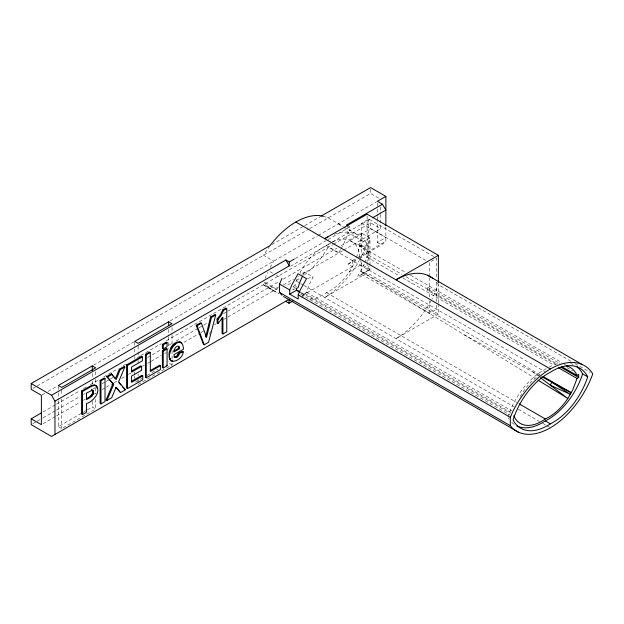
<?xml version="1.0" encoding="UTF-8"?>
<svg xmlns="http://www.w3.org/2000/svg" width="624" height="624" viewBox="0 0 624 624"><rect width="100%" height="100%" fill="white"/><g stroke="black" fill="none" stroke-linecap="round" stroke-linejoin="round"><path stroke-width="0.47" stroke-dasharray="3.12 2.34" d="M436.683 305.378L436.683 309.223L429.382 313.435L361.507 274.24L361.507 261.596M361.507 257.798L361.507 223.298L368.8 219.086L434.164 256.823M364.198 264.194L357.404 277.009L369.993 269.342L369.993 266.495M369.993 265.543L369.993 237.994L361.507 233.095L349.019 240.014A42.674 24.64 -60 0 0 330.767 242.869M429.382 313.435L429.382 300.901M429.382 297.047L429.382 277.664M429.382 276.713L429.382 262.486L436.683 258.274L436.683 278.46M361.507 233.095C360.188 246.823 357.022 260.692 349.019 272.165A42.674 24.64 -60 0 1 326.477 292.617A42.674 24.64 -60 0 1 308.209 299.044M209.68 334.269L210.67 330.502M294.707 288.818L293.046 289.778L293.046 286.642L294.84 285.605L295.511 283.296A42.674 24.64 -60 0 1 298.28 276.214M301.532 297.133L304.84 295.222L304.84 293.452L306.641 292.414L307.304 290.113A42.674 24.64 -60 0 1 313.178 276.994L304.691 272.095L300.55 273.125M360.017 257.002L358.714 250.489A42.674 24.64 -60 0 0 353.839 242.869L349.019 240.014C355.072 244.156 363.87 246.16 366.499 253.921L368.293 252.884L368.293 256.019L366.631 256.979L364.853 262.423M265.052 278.374L267.602 272.399M340.447 249.733L338.59 253.071L328.403 247.19L320.572 258.617A67.993 39.257 -60 0 1 304.45 274.934M340.915 248.898L343.699 243.89L348.442 232.799L344.885 228.587M411.224 283.709L411.575 283.078M270.106 267.517L273.663 261.16L263.484 255.278L269.623 246.316M363.347 248.914L365.687 245.708L361.093 246.878L362.053 245.357L359.666 245.911M360.188 246.215L360.859 245.63L361.093 246.878M352.357 260.598L352.357 266.682L348.114 264.233L352.357 260.598L356.546 258.18M358.168 258.43L381.623 244.889L385.866 241.254L385.866 226.652M349.019 272.165L361.507 264.443L369.993 269.342M271.861 244.569L303.833 226.106M304.676 225.623L321.508 215.904M32.885 388.424L36.247 386.482M37.089 385.999L308.872 229.078M309.707 228.595L370.586 193.456L380.773 199.329M42.221 394.789L44.749 393.331M48.118 391.388L57.369 386.045M93.561 365.149L133.957 341.827M170.149 320.931L317.366 235.927M318.209 235.443L376.615 201.731M295.183 258.547L327.202 240.053M328.045 239.569L349.955 226.918L349.955 230.841L371.662 218.306M290.472 266.269L331.64 242.502M332.475 242.018L348.442 232.799L367.107 243.578A67.993 39.257 -60 0 1 359.759 259.67M43.017 411.965L55.676 404.656M56.519 404.173L80.145 390.53M83.522 388.58L86.9 386.63M90.277 384.68L98.717 379.805M103.779 376.888L118.123 368.605M123.185 365.68L125.72 364.213M137.537 357.396L140.065 355.93M140.907 355.446L161.164 343.754M166.226 340.829L332.623 244.756M333.466 244.273L370.586 222.846L380.773 228.727L380.773 223.985M32.885 423.696L36.262 421.746M37.105 421.262L42.167 418.337M43.009 417.854L55.661 410.545M56.503 410.062L80.114 396.427M83.491 394.477L85.176 393.502M92.765 389.119L95.3 387.66M102.047 383.76L105.417 381.818M106.259 381.326L109.637 379.384M110.479 378.893L113.006 377.434M147.592 357.466L161.086 349.674M168.675 345.29L172.895 342.857M176.264 340.915L198.19 328.247M199.033 327.764L208.315 322.405M223.493 313.638L226.871 311.696M227.713 311.204L279.092 281.541M283.28 279.123L336.944 248.141M341.149 245.716L370.586 228.727L385.866 237.541L377.38 242.44L377.38 221.387M43.072 423.696L55.731 416.387M56.573 415.896L80.2 402.254M83.577 400.304L85.262 399.329M94.552 393.97L96.236 392.995M102.141 389.587L105.518 387.637M106.361 387.153L113.116 383.253M113.958 382.762L118.178 380.328M121.555 378.378L127.46 374.969M128.302 374.478L130.837 373.019M142.654 366.194L144.339 365.219M147.716 363.269L150.244 361.811M151.094 361.327L161.218 355.477M164.596 353.527L166.28 352.552M184.002 342.319L200.039 333.06M200.881 332.576L204.259 330.626M214.383 324.776L216.076 323.801M223.665 319.418L227.042 317.468M227.885 316.984L278.468 287.781M283.475 284.887L293.498 279.1M301.852 274.279L342.802 250.637M343.652 250.146L380.773 228.727M58.352 400.787L58.352 426.629L82.36 412.768M83.187 412.292L86.494 410.381M87.321 409.898L92.29 407.035L95.683 408.993L95.683 399.422M135.541 382.06L142.163 378.238M147.131 375.375L157.895 369.158M357.388 257.696L385.866 241.254M58.352 426.629L61.745 428.587L95.683 408.993M138.107 384.501L172.045 364.907L172.045 362.989M348.114 264.233L357.334 258.913M302.344 295.558L352.357 266.682M361.507 274.24L368.8 270.028L368.8 266.183M438.376 303.693L438.376 314.122L367.107 272.969L324.683 297.461A67.993 39.257 -60 0 0 359.299 260.497M555.937 364.354L427.69 290.308L427.69 287.173L429.382 286.198M427.69 290.308L429.382 289.333M438.376 314.122L395.951 338.614A67.993 39.257 -60 0 0 431.48 299.988M360.859 245.63L359.962 246.043L406.255 272.774M307.375 278.437L313.178 276.994M368.246 245.957L357.497 244.912L369.993 237.994L366.499 253.921L401.848 274.334M323.232 216.364L327.561 217.511L343.216 226.551M277.181 289.637L263.593 281.791L268.336 287.407L273.46 290.667L263.281 284.794L271.097 287.18A67.993 39.257 -60 0 0 278.881 287.032M464.326 334.87L539.339 375.453M361.507 223.298L426.028 260.551M377.38 242.44L381.623 244.889M347.919 225.748L349.955 226.918M344.042 227.027L356.405 234.164M570.859 361.218L438.376 284.723A67.993 39.257 -60 0 0 436.753 282.422M575.078 363.652L590.265 372.419M410.459 275.2L561.967 362.669M562.809 363.16L565.328 364.619M427.69 287.173L560.157 363.652M566.904 367.552L572.809 370.96M406.052 276.76L557.56 364.237M366.631 256.979L399.454 275.933M402.823 277.875L553.488 364.861M299.98 272.735A42.674 24.64 -60 0 1 326.477 245.591L545.282 371.92M540.111 374.743L360.828 271.237L534.706 378.136M326.477 292.617L516.672 402.425M299.957 283.187L295.831 280.808A67.993 39.257 -60 0 0 300.55 277.813M300.776 283.663L303.248 285.09M304.075 285.566L514.09 406.817M518.31 409.25L539.409 421.434M542.779 423.384L546.156 425.334M546.998 425.818L549.533 427.276M294.84 285.605L296.501 286.564M306.641 292.414L511.969 410.959M269.935 271.619L273.133 273.468M276.331 275.309L281.128 278.078M293.046 286.642L296.361 288.553M304.84 293.452L511.017 412.487M301.439 292.703L510.151 413.205M300.986 292.991L304.84 295.222M300.62 294.154L510.175 415.139M268.336 287.407L278.725 293.405M264.108 285.324L278.437 293.6M172.045 364.907L168.652 362.95L168.652 361.031M327.561 217.511L328.201 217.916M338.38 223.798L342.943 226.699M532.701 371.865L538.044 375.913M346.562 224.96L349.955 230.841M360.766 260.723L361.507 264.443M438.376 302.741L438.376 284.723A67.993 39.257 -60 0 1 431.925 299.161M436.683 282.305L436.683 301.532M380.773 206.918L380.773 213.556M380.773 214.5L380.773 223.033M377.38 203.206L377.38 207.987M377.38 208.946L377.38 215.647M377.38 216.606L377.38 220.428M370.586 189.251L370.586 193.456M370.586 222.846L370.586 228.727M368.8 219.086L368.8 262.337M367.107 216.083L367.107 261.596M367.107 262.54L367.107 272.969M172.045 327.584L172.045 334.285M172.045 335.236L172.045 343.855M172.045 350.548L172.045 359.167M168.652 329.456L168.652 336.149M168.652 337.108L168.652 348.59M138.107 346.219L138.107 356.749M138.107 360.578L138.107 363.449M138.107 373.971L138.107 375.89M138.107 379.712L138.107 382.582M134.714 342.35L134.714 345.22M134.714 349.05L134.714 352.872M134.714 356.702L134.714 358.613M134.714 372.013L134.714 374.884M134.714 375.843L134.714 378.713M95.683 371.67L95.683 375.5M95.683 379.33L95.683 384.111M95.683 387.941L95.683 393.682M92.29 373.542L92.29 377.372M92.29 381.194L92.29 384.064M92.29 401.294L92.29 407.035M61.745 390.312L61.745 395.093M61.745 398.923L61.745 428.587M58.352 386.435L58.352 392.176M58.352 393.136L58.352 399.836M290.644 283.483A67.993 39.257 -60 0 1 285.34 285.527M520.19 396.505A42.674 24.64 -60 0 1 537.74 376.319M538.418 375.835A42.674 24.64 -60 0 1 539.791 374.907M326.477 245.591A42.674 24.64 -60 0 1 329.901 243.36M507.952 416.988A54.428 31.426 -60 0 1 545.282 369.307A54.428 31.426 -60 0 1 548.379 367.458M549.151 367.045A54.428 31.426 -60 0 1 559.58 363.215M570.671 363.519A54.428 31.426 -60 0 1 572.926 364.33M514.27 424.429A53.773 31.044 -60 0 1 511.844 422.386M509.254 419.211A53.773 31.044 -60 0 1 508.365 417.752M334.238 234.273A67.993 39.257 -60 0 1 367.107 243.578M302.851 275.512A42.674 24.64 -60 0 1 304.691 272.095"/><path stroke-width="0.94" d="M86.369 398.728C89.396 397.192 93.553 394.703 92.602 390.679L91.393 389.782L93.452 391.17C94.442 395.561 89.645 397.94 86.486 399.641L86.486 393.081L92.243 390.273M205.686 336.944L210.584 317L214.874 314.527L215.725 315.019L208.556 342.272L204.235 344.768L203.393 344.276L196.232 325.291L200.616 322.756L201.466 323.248L206.536 337.436L211.435 317.491L215.725 315.019M561.764 366.662L576.919 375.406L578.713 374.369L578.713 377.504L577.052 378.464L572.653 390.07L567.832 398.494A42.674 24.64 -60 0 1 545.282 418.946A42.674 24.64 -60 0 1 514.316 416.996L513.786 415.763M183.23 351.842L179.408 353.309L178.48 355.672L176.966 357.115L175.75 357.544L173.901 356.811L174.899 357.053L176.943 356.008L178.558 352.817L182.387 351.351L183.23 351.842C183.043 359.447 168.854 366.577 169.042 355.399C168.386 349.362 175.188 338.278 181.615 343.122M222.924 333.98L226.762 331.765L226.762 308.552L225.911 308.061L222.799 309.855L220.381 314.948L217.113 318.989L217.113 323.014L217.963 323.497L222.924 317.281L222.924 333.98L222.074 333.489L222.074 317.717M226.762 308.552L223.642 310.346L221.231 315.44L217.963 319.48L217.963 323.497M115.37 378.94L119.301 369.244L123.989 366.538L124.831 367.029L118.607 381.849L125.447 389.789L120.572 392.605L115.838 387.364M124.831 367.029L120.151 369.736L116.212 379.431L111.353 373.831L106.626 376.561L113.677 384.524L106.837 400.538L105.986 400.046L112.827 384.033M281.923 295.253L279.552 292.445L279.552 284.092L281.923 278.546M289.731 289.965L292.102 284.419L298.061 273.741L306.548 278.639L300.589 289.318L298.217 294.863L298.217 299.044L289.731 294.146L289.731 289.965L279.552 284.092M510.323 425.677L510.323 417.323L512.694 411.778A67.993 39.257 -60 0 1 592.8 373.885A67.993 39.257 -60 0 1 512.694 428.485L510.323 425.677L279.552 292.445M174.751 357.295L173.823 354.767L183.44 349.214C182.684 331.094 163.683 352.864 171.327 360.828L170.477 360.337M41.324 412.94L31.2 418.79L41.379 424.671L41.379 395.273L31.2 389.399L31.2 383.518L270.176 245.536L271.097 244.218A67.993 39.257 -60 0 1 320.572 215.654L321.508 215.904L370.586 187.574L385.866 196.388L385.866 225.677M92.29 365.882L58.352 385.476L61.745 387.442L95.683 367.84L92.29 365.882L92.29 370.672M168.652 321.797L134.714 341.39L138.107 343.348L172.045 323.755L168.652 321.797L168.652 325.627M385.866 196.388L377.38 201.295L382.465 204.227L385.866 210.109L372.505 217.823M31.2 383.518L51.566 395.273L285.886 259.99L289.286 261.947L294.341 259.03M382.465 204.227L346.562 224.96L347.919 225.748M54.959 434.468L54.959 401.154L289.286 265.871L289.286 261.947M81.596 391.014L91.127 385.593L94.466 384.751C103.046 389.766 93.436 401.809 86.486 403.564L86.486 412.285L82.438 414.625L81.596 414.133L81.596 391.014L82.438 391.505L91.978 386.084L95.316 385.242M100.129 380.312L104.169 377.98L105.019 378.472L105.019 401.591L100.971 403.923L100.129 403.432L100.129 380.312L100.971 380.804L105.019 378.472M126.571 364.923L141.422 356.351L142.373 356.905L142.373 360.812L131.57 367.052L131.57 372.177L141.617 366.374L141.617 370.266L131.57 376.069L131.57 382.364L142.756 375.905L142.756 379.805L127.522 388.596L126.571 388.042L126.571 364.923L127.522 365.477L142.373 356.905M162.388 344.362L166.226 342.147L167.076 342.638L167.076 346.741L163.238 348.956L162.388 348.465L162.388 344.362L163.238 344.854L167.076 342.638M145.439 354.338L149.487 352.006L150.329 352.498L150.329 371.53L160.384 365.726L160.384 369.619L146.289 377.762L145.439 377.27L145.439 354.338L146.289 354.83L150.329 352.498M106.626 376.561L107.476 377.052L112.203 374.322M196.232 325.291L197.083 325.783L201.466 323.248M162.388 350.735L166.226 348.52L167.076 349.011L167.076 365.758L163.238 367.973L162.388 367.481L162.388 350.735L163.238 351.226L167.076 349.011M131.453 371.147L140.665 365.828L141.617 366.374M173.862 351.055L178.776 348.215L179.626 348.699L173.893 352.014C173.924 349.526 175.266 346.679 177.856 346.047L179.392 347.147L179.626 348.699M131.414 381.358L141.804 375.359L142.756 375.905M150.322 370.555L159.533 365.235L160.384 365.726M289.731 294.146L296.361 290.324L300.214 292.547M106.837 400.538L111.68 397.738L116.134 387.176L120.572 392.605M285.62 301.298L289.013 303.256L293.179 300.846M438.376 282.828L438.376 255.333L395.951 279.825A67.993 39.257 -60 0 1 432.955 278.53M171.506 360.992L172.786 361.148M321.508 215.904L323.232 216.364M541.827 376.802L571.249 392.722L543.473 376.685M438.376 255.333L367.107 214.188L324.683 238.68A67.993 39.257 -60 0 1 328.138 236.824M427.674 275.309L582.098 364.471M576.974 366.772A54.428 31.426 -60 0 1 582.621 373.885L587.707 376.818A53.773 31.044 -60 0 1 550.376 423.844A53.773 31.044 -60 0 1 513.045 419.929A54.428 31.426 -60 0 1 550.376 372.247A54.428 31.426 -60 0 1 587.707 376.818M560.999 367.279L578.713 377.504M558.535 367.778L577.052 378.464M295.831 222.027L550.376 368.979M519.199 403.884L545.282 418.946M516.984 426.005A53.773 31.044 -60 0 0 545.282 420.911L550.376 423.844M296.392 289.786L299.754 291.736M298.217 294.863L510.323 417.323M283.499 296.517L518.653 432.284M222.799 309.855L223.642 310.346M217.113 318.989L217.963 319.48M210.584 317L211.435 317.491M179.782 341.702L180.625 342.194M174.314 343.621L175.165 344.113M179.392 347.147L178.542 346.655L178.776 348.215M173.059 344.783L173.909 345.275M171.928 346.172L172.778 346.663M170.929 347.786L171.772 348.278M178.558 352.817L179.408 353.309M178.175 354.128L179.018 354.619M177.629 355.181L178.48 355.672M176.943 356.008L177.793 356.491M176.116 356.624L176.966 357.115M174.899 357.053L175.75 357.544M169.4 358.371L170.251 358.862M169.845 359.486L170.695 359.97M166.226 365.266L167.076 365.758M119.301 369.244L120.151 369.736M125.447 389.789L122.733 387.137M96.619 385.928L95.768 385.437L96.642 386.935M96.275 386.077L97.126 386.568M96.86 387.995L97.703 388.487M92.126 390.023L92.968 390.515M92.602 390.679L93.452 391.17M92.765 391.739L93.616 392.231M92.648 392.769L93.499 393.253M92.305 393.799L93.155 394.29M91.759 394.781L92.609 395.273M91.042 395.663L91.892 396.154M538.021 380.172L567.832 398.494L540.337 377.653M119.005 382.808L120.869 384.969M107.476 377.052L113.677 384.524M111.353 373.831L114.793 378.214M285.886 259.99L289.286 265.871M51.566 395.273L54.959 401.154M576.919 375.406L576.248 373.87A42.674 24.64 -60 0 0 565.991 365.828M197.083 325.783L204.235 344.768M296.361 290.324L296.361 288.553L298.155 287.516L298.826 285.215A42.674 24.64 -60 0 1 302.422 276.385M289.013 303.256L289.013 299.333L51.566 436.426L31.2 424.671L31.2 418.79M163.238 344.854L163.238 348.956M163.238 351.226L163.238 367.973M146.289 354.83L146.289 377.762M127.522 365.477L127.522 388.596M100.971 380.804L100.971 403.923M82.438 391.505L82.438 414.625M582.621 373.885A53.773 31.044 -60 0 1 545.282 420.911M551.788 382.192L550.267 385.18L570.383 394.36L551.788 382.192"/></g></svg>
